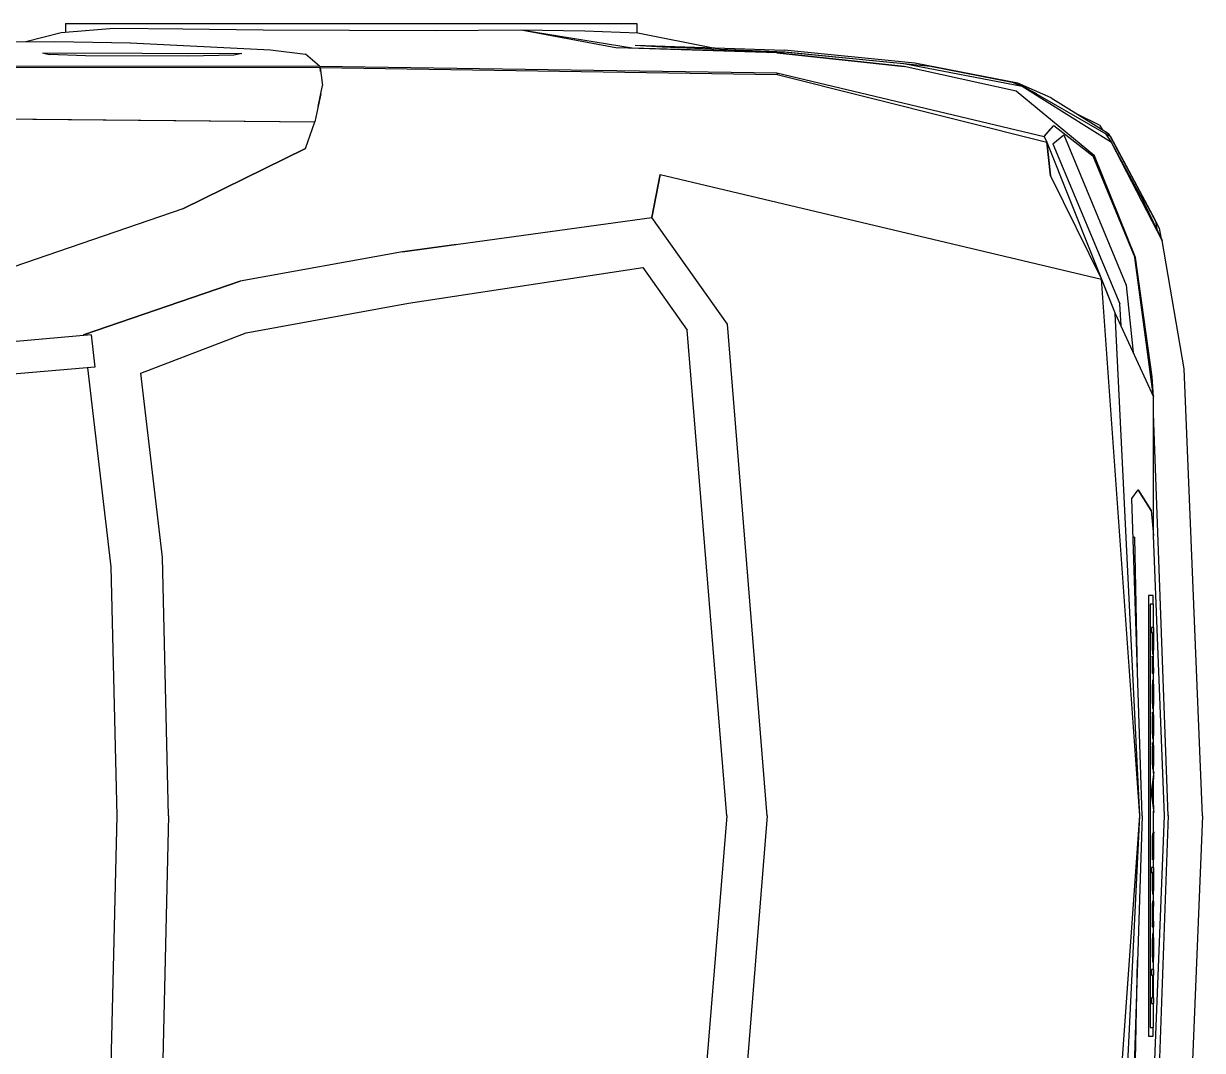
# Model space of a CAD drawing. Header units: millimetres. Extents: x 2646 to 50990, y 12226 to 40347.
# Drawn here: x 14631 to 15969, y 16865 to 18030 of the extents above; entities that cross this region are included whole.
import ezdxf

# ---------------------------------------------------------------- set-up
doc = ezdxf.new("R2010")
doc.units = ezdxf.units.MM

# ---------------------------------------------------------------- blocks, each defined once
blk = doc.blocks.new('A$C2746404C')
at = {"linetype": 'Continuous'}
for p, q in [((0.1145, 1.5411), (0.0711, 0.9324)), ((0.1145, 1.5411), (0.0711, 0.9324)), ((0.0989, 1.5025), (0.071, 0.9324)), ((0.0989, 1.5025), (0.071, 0.9324)), ((0.494, 0.9324), (0.5389, 1.4902)), ((0.5395, 0.9324), (0.5845, 1.4832)), ((0, 0.9324), (0.0209, 1.4396)), ((0.0388, 0.9322), (0.0555, 1.3889)), ((0.0685, 0.9324), (0.0801, 1.2923)), ((0.0555, 1.2505), (0.0431, 0.9324)), ((0.0766, 1.2481), (0.0738, 1.0962)), ((1.173, 0.9324), (1.1798, 1.2254)), ((1.1731, 0.9324), (1.1798, 1.2254)), ((1.2318, 0.9323), (1.2386, 1.2148)), ((0.0611, 1.1824), (0.0558, 1.1824)), ((0.0558, 1.1824), (0.0558, 1.1724)), ((0.0611, 0.6824), (0.0611, 1.1824)), ((0.0554, 1.1724), (0.0554, 1.1454)), ((0.0595, 1.1724), (0.0554, 1.1724)), ((0.0595, 0.6924), (0.0595, 1.1724)), ((0.0577, 1.1454), (0.0551, 1.1454)), ((0.0551, 1.1454), (0.0551, 1.1389)), ((0.0551, 1.1389), (0.0564, 1.1389)), ((0.0554, 1.1389), (0.0554, 1.1132)), ((0.0564, 1.1389), (0.0564, 1.1132)), ((0.0567, 1.1132), (0.0567, 1.1389)), ((0.0567, 1.1389), (0.0577, 1.1389)), ((0.0577, 1.1389), (0.0577, 1.1454)), ((0.0564, 1.1132), (0.0551, 1.1132)), ((0.0551, 1.1132), (0.0551, 1.1067)), ((0.0577, 1.1132), (0.0567, 1.1132)), ((0.0577, 1.1067), (0.0577, 1.1132)), ((0.0551, 1.1067), (0.0577, 1.1067)), ((0.0554, 1.1067), (0.0554, 1.0943)), ((0.0556, 1.097), (0.0555, 1.0962)), ((0.0558, 1.0982), (0.0556, 1.0977)), ((0.0557, 1.0977), (0.0556, 1.097)), ((0.0559, 1.0985), (0.0558, 1.0984)), ((0.0558, 1.0984), (0.0558, 1.0982)), ((0.056, 1.0988), (0.0559, 1.0987)), ((0.0559, 1.0987), (0.0559, 1.0985)), ((0.056, 1.0988), (0.056, 1.0988)), ((0.0561, 1.0988), (0.056, 1.0988)), ((0.0561, 1.0988), (0.0561, 1.0988)), ((0.0562, 1.0987), (0.0561, 1.0988)), ((0.0563, 1.0986), (0.0562, 1.0987)), ((0.0563, 1.0985), (0.0563, 1.0986)), ((0.0564, 1.0983), (0.0563, 1.0985)), ((0.0565, 1.0978), (0.0564, 1.0983)), ((0.0566, 1.0971), (0.0565, 1.0978)), ((0.0567, 1.0962), (0.0566, 1.0971)), ((0.0552, 1.0908), (0.0551, 1.0884)), ((0.0552, 1.0884), (0.0551, 1.0859)), ((0.0551, 1.0859), (0.0551, 1.083)), ((0.0553, 1.0929), (0.0552, 1.0908)), ((0.0554, 1.0953), (0.0553, 1.0942)), ((0.0554, 1.0942), (0.0553, 1.0929)), ((0.0555, 1.0962), (0.0554, 1.0953)), ((0.0554, 1.0874), (0.0555, 1.0891)), ((0.0554, 1.0856), (0.0554, 1.0874)), ((0.0554, 1.0835), (0.0554, 1.0856)), ((0.0554, 1.0835), (0.0554, 1.0806)), ((0.0555, 1.0891), (0.0556, 1.09)), ((0.0556, 1.0908), (0.0557, 1.0915)), ((0.0556, 1.09), (0.0556, 1.0908)), ((0.0557, 1.0915), (0.0558, 1.092)), ((0.0558, 1.092), (0.0559, 1.0923)), ((0.0559, 1.0924), (0.056, 1.0925)), ((0.0559, 1.0923), (0.0559, 1.0924)), ((0.056, 1.0926), (0.0561, 1.0926)), ((0.056, 1.0925), (0.056, 1.0926)), ((0.0561, 1.0926), (0.0562, 1.0925)), ((0.0561, 1.0926), (0.0561, 1.0926)), ((0.0562, 1.0925), (0.0562, 1.0924)), ((0.0562, 1.0924), (0.0563, 1.0923)), ((0.0563, 1.0923), (0.0563, 1.0921)), ((0.0563, 1.0921), (0.0564, 1.0917)), ((0.0564, 1.0917), (0.0565, 1.0912)), ((0.0565, 1.0912), (0.0566, 1.0904)), ((0.0566, 1.0904), (0.0566, 1.0896)), ((0.0566, 1.0896), (0.0567, 1.0886)), ((0.0567, 1.0952), (0.0567, 1.0962)), ((0.0568, 1.094), (0.0567, 1.0952)), ((0.0567, 1.0886), (0.0567, 1.0874)), ((0.0567, 1.0874), (0.0568, 1.0856)), ((0.0569, 1.0919), (0.0568, 1.094)), ((0.0568, 1.0856), (0.0568, 1.0835)), ((0.0568, 1.0835), (0.0568, 1.0813)), ((0.057, 1.0897), (0.0569, 1.0919)), ((0.057, 1.0874), (0.057, 1.0897)), ((0.057, 1.0848), (0.057, 1.0874)), ((0.057, 1.082), (0.057, 1.0848)), ((0.0551, 1.083), (0.0551, 1.0798)), ((0.0551, 1.0798), (0.0551, 1.0768)), ((0.0551, 1.0768), (0.0552, 1.0748)), ((0.0552, 1.0748), (0.0552, 1.0728)), ((0.0552, 1.0728), (0.0553, 1.071)), ((0.0553, 1.071), (0.0554, 1.0694)), ((0.0554, 1.0786), (0.0554, 1.0806)), ((0.0554, 1.0767), (0.0554, 1.0786)), ((0.0555, 1.0756), (0.0554, 1.0767)), ((0.0555, 1.0745), (0.0555, 1.0756)), ((0.0556, 1.0737), (0.0555, 1.0745)), ((0.0557, 1.073), (0.0556, 1.0737)), ((0.0557, 1.0724), (0.0557, 1.073)), ((0.0558, 1.072), (0.0557, 1.0724)), ((0.0559, 1.0718), (0.0558, 1.072)), ((0.0559, 1.0717), (0.0559, 1.0718)), ((0.056, 1.0716), (0.0559, 1.0717)), ((0.056, 1.0716), (0.056, 1.0716)), ((0.0561, 1.0715), (0.056, 1.0716)), ((0.0561, 1.0716), (0.0561, 1.0715)), ((0.0562, 1.0716), (0.0561, 1.0716)), ((0.0563, 1.0718), (0.0562, 1.0717)), ((0.0562, 1.0717), (0.0562, 1.0716)), ((0.0564, 1.0722), (0.0563, 1.0718)), ((0.0564, 1.0727), (0.0564, 1.0722)), ((0.0566, 1.0741), (0.0565, 1.0733)), ((0.0565, 1.0733), (0.0565, 1.0727)), ((0.0567, 1.0756), (0.0566, 1.0741)), ((0.0568, 1.0792), (0.0567, 1.0773)), ((0.0567, 1.0773), (0.0567, 1.0756)), ((0.0568, 1.0813), (0.0568, 1.0792)), ((0.0568, 1.0706), (0.0569, 1.072)), ((0.0568, 1.0694), (0.0568, 1.0706)), ((0.0569, 1.072), (0.057, 1.0742)), ((0.057, 1.0792), (0.0571, 1.082)), ((0.057, 1.0766), (0.057, 1.0792)), ((0.057, 1.0742), (0.057, 1.0766)), ((0.057, 1.0582), (0.0551, 1.0582)), ((0.0551, 1.0582), (0.0551, 1.0521)), ((0.0554, 1.0698), (0.0554, 1.0582)), ((0.0554, 1.0694), (0.0555, 1.0681)), ((0.0555, 1.0681), (0.0555, 1.0674)), ((0.0555, 1.0674), (0.0556, 1.0668)), ((0.0556, 1.0668), (0.0557, 1.0663)), ((0.0557, 1.0663), (0.0558, 1.0659)), ((0.0558, 1.0659), (0.0558, 1.0656)), ((0.0558, 1.0656), (0.0559, 1.0655)), ((0.0559, 1.0655), (0.0559, 1.0654)), ((0.0559, 1.0654), (0.056, 1.0654)), ((0.056, 1.0654), (0.056, 1.0653)), ((0.056, 1.0653), (0.0561, 1.0653)), ((0.0561, 1.0653), (0.0562, 1.0653)), ((0.0562, 1.0654), (0.0563, 1.0655)), ((0.0562, 1.0653), (0.0562, 1.0654)), ((0.0563, 1.0656), (0.0564, 1.0658)), ((0.0563, 1.0655), (0.0563, 1.0656)), ((0.0564, 1.0661), (0.0565, 1.0666)), ((0.0564, 1.0658), (0.0564, 1.0661)), ((0.0565, 1.0666), (0.0566, 1.0674)), ((0.0566, 1.0674), (0.0567, 1.0683)), ((0.0567, 1.0683), (0.0568, 1.0694)), ((0.057, 1.0527), (0.057, 1.0582)), ((0.0551, 1.0521), (0.0562, 1.0521)), ((0.0554, 1.0521), (0.0554, 1.0352)), ((0.0562, 1.0521), (0.0563, 1.0521)), ((0.0562, 1.0521), (0.0562, 1.0521)), ((0.0563, 1.0521), (0.0563, 1.052)), ((0.0563, 1.052), (0.0564, 1.0519)), ((0.0564, 1.0519), (0.0564, 1.0517)), ((0.0564, 1.0517), (0.0565, 1.0513)), ((0.0565, 1.0513), (0.0566, 1.0508)), ((0.0565, 1.0508), (0.0566, 1.0501)), ((0.0566, 1.0501), (0.0567, 1.0493)), ((0.0566, 1.0493), (0.0567, 1.0477)), ((0.0567, 1.0527), (0.057, 1.0527)), ((0.0568, 1.0522), (0.0567, 1.0527)), ((0.0567, 1.0477), (0.0568, 1.0459)), ((0.0567, 1.0459), (0.0568, 1.044)), ((0.0569, 1.051), (0.0568, 1.0522)), ((0.0568, 1.044), (0.0568, 1.042)), ((0.0569, 1.0497), (0.0569, 1.051)), ((0.057, 1.0483), (0.0569, 1.0497)), ((0.057, 1.0468), (0.057, 1.0483)), ((0.057, 1.0442), (0.057, 1.0468)), ((0.057, 1.0414), (0.057, 1.0442)), ((0.0563, 1.0352), (0.0551, 1.0352)), ((0.0551, 1.0352), (0.0551, 1.0291)), ((0.0563, 1.0352), (0.0563, 1.0352)), ((0.0564, 1.0352), (0.0563, 1.0352)), ((0.0565, 1.0355), (0.0564, 1.0353)), ((0.0564, 1.0353), (0.0564, 1.0352)), ((0.0564, 1.0353), (0.0564, 1.0353)), ((0.0566, 1.0361), (0.0565, 1.0358)), ((0.0565, 1.0358), (0.0565, 1.0355)), ((0.0567, 1.0376), (0.0566, 1.0366)), ((0.0566, 1.0366), (0.0566, 1.0361)), ((0.0566, 1.0296), (0.0567, 1.0299)), ((0.0568, 1.0404), (0.0567, 1.0389)), ((0.0567, 1.0389), (0.0567, 1.0376)), ((0.0567, 1.0303), (0.0568, 1.0311)), ((0.0567, 1.0299), (0.0567, 1.0303)), ((0.0568, 1.042), (0.0568, 1.0404)), ((0.0568, 1.0311), (0.0569, 1.032)), ((0.0569, 1.0333), (0.057, 1.0348)), ((0.0569, 1.032), (0.0569, 1.0333)), ((0.057, 1.0395), (0.0571, 1.0414)), ((0.057, 1.0371), (0.057, 1.0395)), ((0.057, 1.0348), (0.057, 1.0371)), ((0.0551, 1.0291), (0.0563, 1.0291)), ((0.0554, 1.0177), (0.0553, 1.0162)), ((0.0554, 1.0291), (0.0554, 1.0175)), ((0.0555, 1.019), (0.0554, 1.0177)), ((0.0556, 1.0204), (0.0555, 1.0197)), ((0.0555, 1.0197), (0.0555, 1.019)), ((0.0557, 1.0209), (0.0556, 1.0204)), ((0.0558, 1.0216), (0.0557, 1.0213)), ((0.0557, 1.0213), (0.0557, 1.0209)), ((0.0559, 1.0218), (0.0558, 1.0216)), ((0.056, 1.022), (0.0559, 1.0219)), ((0.0559, 1.0219), (0.0559, 1.0218)), ((0.056, 1.022), (0.056, 1.022)), ((0.0561, 1.022), (0.056, 1.022)), ((0.0561, 1.022), (0.0561, 1.022)), ((0.0562, 1.022), (0.0561, 1.022)), ((0.0562, 1.0219), (0.0562, 1.022)), ((0.0563, 1.0218), (0.0562, 1.0219)), ((0.0563, 1.0291), (0.0564, 1.0292)), ((0.0564, 1.0215), (0.0563, 1.0218)), ((0.0564, 1.0292), (0.0565, 1.0292)), ((0.0564, 1.0212), (0.0564, 1.0215)), ((0.0565, 1.0207), (0.0564, 1.0212)), ((0.0565, 1.0293), (0.0566, 1.0294)), ((0.0565, 1.0292), (0.0565, 1.0293)), ((0.0566, 1.0199), (0.0565, 1.0207)), ((0.0566, 1.0294), (0.0566, 1.0296)), ((0.0567, 1.0192), (0.0566, 1.0199)), ((0.0568, 1.018), (0.0567, 1.0192)), ((0.0569, 1.0166), (0.0568, 1.018)), ((0.0569, 1.0149), (0.0569, 1.0166)), ((0.0552, 1.0127), (0.0551, 1.0107)), ((0.0551, 1.0107), (0.0551, 1.0087)), ((0.0551, 1.0087), (0.0551, 1.0066)), ((0.0551, 1.0066), (0.0551, 1.004)), ((0.0551, 1.004), (0.0551, 1.0023)), ((0.0553, 1.0162), (0.0552, 1.0145)), ((0.0552, 1.0145), (0.0552, 1.0127)), ((0.0554, 1.0107), (0.0555, 1.0118)), ((0.0554, 1.0088), (0.0554, 1.0107)), ((0.0554, 1.0068), (0.0554, 1.0088)), ((0.0554, 1.0047), (0.0554, 1.0068)), ((0.0554, 1.0027), (0.0554, 1.0047)), ((0.0555, 1.0129), (0.0556, 1.0137)), ((0.0555, 1.0118), (0.0555, 1.0129)), ((0.0556, 1.0137), (0.0557, 1.0144)), ((0.0557, 1.015), (0.0558, 1.0154)), ((0.0557, 1.0144), (0.0557, 1.015)), ((0.0558, 1.0154), (0.0559, 1.0155)), ((0.0559, 1.0156), (0.056, 1.0157)), ((0.0559, 1.0155), (0.0559, 1.0156)), ((0.056, 1.0158), (0.0561, 1.0158)), ((0.056, 1.0157), (0.056, 1.0158)), ((0.0561, 1.0158), (0.0562, 1.0157)), ((0.0561, 1.0158), (0.0561, 1.0158)), ((0.0562, 1.0157), (0.0563, 1.0155)), ((0.0562, 1.0157), (0.0562, 1.0157)), ((0.0563, 1.0155), (0.0563, 1.0154)), ((0.0563, 1.0154), (0.0564, 1.0152)), ((0.0564, 1.0152), (0.0565, 1.0148)), ((0.0565, 1.0148), (0.0565, 1.0142)), ((0.0565, 1.0142), (0.0566, 1.0135)), ((0.0566, 1.0135), (0.0566, 1.0126)), ((0.0566, 1.0126), (0.0567, 1.0115)), ((0.0567, 1.0115), (0.0567, 1.0103)), ((0.0567, 1.0103), (0.0568, 1.0091)), ((0.0568, 1.0031), (0.0567, 1.0014)), ((0.0568, 1.0091), (0.0568, 1.0071)), ((0.0568, 1.0071), (0.0568, 1.005)), ((0.0568, 1.005), (0.0568, 1.0031)), ((0.057, 1.013), (0.0569, 1.0149)), ((0.057, 1.0111), (0.057, 1.013)), ((0.057, 1.0091), (0.057, 1.0111)), ((0.057, 1.0069), (0.057, 1.0091)), ((0.057, 1.0044), (0.0571, 1.0069)), ((0.057, 1.0027), (0.057, 1.0044)), ((0.0551, 1.0023), (0.0551, 1.0016)), ((0.0554, 0.9966), (0.0551, 0.9966)), ((0.0551, 0.9966), (0.0551, 0.991)), ((0.0551, 0.991), (0.0577, 0.991)), ((0.0552, 1.0016), (0.0552, 1.0001)), ((0.0552, 1.0001), (0.0552, 0.9988)), ((0.0552, 0.9988), (0.0553, 0.9977)), ((0.0553, 0.9977), (0.0554, 0.9966)), ((0.0554, 1.0015), (0.0554, 1.0027)), ((0.0555, 1.0004), (0.0554, 1.0015)), ((0.0554, 0.9969), (0.0554, 0.9966)), ((0.0554, 0.991), (0.0554, 0.9821)), ((0.0555, 0.9993), (0.0555, 1.0004)), ((0.0556, 0.9985), (0.0555, 0.9993)), ((0.0557, 0.9979), (0.0556, 0.9985)), ((0.0557, 0.9973), (0.0556, 0.9979)), ((0.0558, 0.9969), (0.0557, 0.9973)), ((0.0558, 0.9968), (0.0558, 0.9969)), ((0.0559, 0.9967), (0.0558, 0.9968)), ((0.0559, 0.9966), (0.0559, 0.9967)), ((0.056, 0.9965), (0.0559, 0.9966)), ((0.056, 0.9965), (0.056, 0.9965)), ((0.0561, 0.9965), (0.056, 0.9965)), ((0.0562, 0.9966), (0.0561, 0.9965)), ((0.0563, 0.9969), (0.0562, 0.9968)), ((0.0562, 0.9968), (0.0562, 0.9967)), ((0.0562, 0.9967), (0.0562, 0.9966)), ((0.0564, 0.9972), (0.0563, 0.9969)), ((0.0565, 0.9977), (0.0564, 0.9972)), ((0.0566, 0.999), (0.0565, 0.9983)), ((0.0565, 0.9983), (0.0565, 0.9977)), ((0.0567, 1.0014), (0.0566, 0.9998)), ((0.0566, 0.9998), (0.0566, 0.999)), ((0.0568, 0.997), (0.0569, 0.9982)), ((0.0577, 0.997), (0.0568, 0.997)), ((0.0569, 0.9996), (0.057, 1.0011)), ((0.0569, 0.9982), (0.0569, 0.9996)), ((0.057, 1.0011), (0.057, 1.0027)), ((0.0577, 0.991), (0.0577, 0.997)), ((0.0552, 0.9788), (0.0551, 0.9769)), ((0.0551, 0.9769), (0.0551, 0.9747)), ((0.0553, 0.9813), (0.0552, 0.9804)), ((0.0553, 0.9804), (0.0552, 0.9788)), ((0.0554, 0.9821), (0.0553, 0.9813)), ((0.0555, 0.9832), (0.0554, 0.9827)), ((0.0554, 0.9827), (0.0554, 0.9821)), ((0.0556, 0.9834), (0.0555, 0.9833)), ((0.0555, 0.9833), (0.0555, 0.9832)), ((0.0555, 0.9767), (0.0556, 0.977)), ((0.0555, 0.9763), (0.0555, 0.9767)), ((0.0556, 0.9835), (0.0556, 0.9834)), ((0.0556, 0.9835), (0.0556, 0.9835)), ((0.0557, 0.9835), (0.0556, 0.9835)), ((0.0556, 0.9771), (0.0557, 0.977)), ((0.0556, 0.977), (0.0556, 0.9771)), ((0.0556, 0.977), (0.0556, 0.977)), ((0.0557, 0.9835), (0.0557, 0.9835)), ((0.0557, 0.9834), (0.0557, 0.9835)), ((0.0558, 0.9832), (0.0557, 0.9834)), ((0.0557, 0.977), (0.0557, 0.9768)), ((0.0557, 0.977), (0.0557, 0.977)), ((0.0557, 0.9768), (0.0558, 0.9764)), ((0.0558, 0.9828), (0.0558, 0.9832)), ((0.0559, 0.9821), (0.0558, 0.9828)), ((0.0558, 0.9764), (0.0558, 0.976)), ((0.056, 0.9811), (0.0559, 0.9821)), ((0.056, 0.98), (0.056, 0.9811)), ((0.0561, 0.9783), (0.056, 0.98)), ((0.0561, 0.9774), (0.0561, 0.9783)), ((0.0562, 0.9754), (0.0561, 0.9774)), ((0.0565, 0.9825), (0.0564, 0.9766)), ((0.0564, 0.9766), (0.0565, 0.9761)), ((0.0566, 0.9821), (0.0565, 0.9825)), ((0.0566, 0.9817), (0.0566, 0.9821)), ((0.0567, 0.9811), (0.0566, 0.9817)), ((0.0567, 0.9805), (0.0567, 0.9811)), ((0.0568, 0.9794), (0.0567, 0.9805)), ((0.0569, 0.9781), (0.0568, 0.9794)), ((0.0569, 0.9764), (0.0569, 0.9781)), ((0.057, 0.9738), (0.0569, 0.9764)), ((0.0551, 0.9747), (0.0551, 0.9722)), ((0.0551, 0.9722), (0.0551, 0.9692)), ((0.0551, 0.9692), (0.0551, 0.9665)), ((0.0551, 0.9665), (0.0551, 0.9659)), ((0.0551, 0.9659), (0.0551, 0.9653)), ((0.0552, 0.9653), (0.0552, 0.9641)), ((0.0552, 0.9641), (0.0552, 0.9617)), ((0.0554, 0.9752), (0.0555, 0.9763)), ((0.0554, 0.974), (0.0554, 0.9752)), ((0.0554, 0.9724), (0.0554, 0.974)), ((0.0554, 0.9724), (0.0554, 0.9672)), ((0.0554, 0.9653), (0.0554, 0.9672)), ((0.0554, 0.9636), (0.0554, 0.9653)), ((0.0555, 0.9621), (0.0554, 0.9636)), ((0.0558, 0.976), (0.0559, 0.975)), ((0.0559, 0.975), (0.0559, 0.9738)), ((0.0559, 0.9738), (0.0559, 0.972)), ((0.0559, 0.972), (0.056, 0.9685)), ((0.056, 0.9685), (0.056, 0.9631)), ((0.056, 0.9631), (0.056, 0.9597)), ((0.0562, 0.9663), (0.0562, 0.9754)), ((0.0563, 0.9619), (0.0562, 0.9663)), ((0.0565, 0.9761), (0.0566, 0.9756)), ((0.0566, 0.9756), (0.0566, 0.975)), ((0.0566, 0.975), (0.0567, 0.9743)), ((0.0567, 0.9743), (0.0567, 0.9736)), ((0.0567, 0.9736), (0.0568, 0.9721)), ((0.0567, 0.9721), (0.0568, 0.9703)), ((0.0568, 0.9635), (0.0567, 0.9618)), ((0.0568, 0.9703), (0.0568, 0.9681)), ((0.0568, 0.9681), (0.0568, 0.9656)), ((0.0568, 0.9656), (0.0568, 0.9635)), ((0.057, 0.9711), (0.057, 0.9738)), ((0.057, 0.968), (0.057, 0.9711)), ((0.057, 0.9647), (0.0571, 0.968)), ((0.057, 0.9619), (0.0571, 0.9647)), ((0.0552, 0.9575), (0.0551, 0.9569)), ((0.0551, 0.9569), (0.0551, 0.9506)), ((0.0551, 0.9506), (0.0552, 0.9513)), ((0.0552, 0.9617), (0.0553, 0.9593)), ((0.0553, 0.9578), (0.0552, 0.9575)), ((0.0552, 0.9513), (0.0553, 0.9517)), ((0.0553, 0.9593), (0.0554, 0.9581)), ((0.0554, 0.9581), (0.0553, 0.958)), ((0.0553, 0.958), (0.0553, 0.9578)), ((0.0553, 0.952), (0.0554, 0.9522)), ((0.0553, 0.9517), (0.0553, 0.952)), ((0.0554, 0.9585), (0.0554, 0.9581)), ((0.0554, 0.9523), (0.0555, 0.9524)), ((0.0554, 0.9522), (0.0554, 0.9523)), ((0.0554, 0.9521), (0.0554, 0.927)), ((0.0555, 0.9609), (0.0555, 0.9621)), ((0.0556, 0.9602), (0.0555, 0.9609)), ((0.0555, 0.9524), (0.0556, 0.9524)), ((0.0556, 0.9596), (0.0556, 0.9602)), ((0.0557, 0.9593), (0.0556, 0.9596)), ((0.0556, 0.9524), (0.0557, 0.9525)), ((0.0557, 0.959), (0.0557, 0.9593)), ((0.0558, 0.9588), (0.0557, 0.959)), ((0.0557, 0.9525), (0.0558, 0.9525)), ((0.0558, 0.9587), (0.0558, 0.9588)), ((0.0559, 0.9587), (0.0558, 0.9587)), ((0.0558, 0.9525), (0.0559, 0.9525)), ((0.0559, 0.9586), (0.0559, 0.9587)), ((0.0561, 0.9586), (0.0559, 0.9586)), ((0.0559, 0.9525), (0.0564, 0.9525)), ((0.0561, 0.9597), (0.0561, 0.9586)), ((0.0563, 0.9598), (0.0563, 0.9619)), ((0.0563, 0.9598), (0.0563, 0.9592)), ((0.0563, 0.9586), (0.0563, 0.9592)), ((0.0564, 0.9586), (0.0563, 0.9586)), ((0.0565, 0.9587), (0.0564, 0.9586)), ((0.0564, 0.9586), (0.0564, 0.9586)), ((0.0564, 0.9525), (0.0565, 0.9525)), ((0.0565, 0.9589), (0.0565, 0.9588)), ((0.0565, 0.9588), (0.0565, 0.9587)), ((0.0565, 0.9526), (0.0566, 0.9527)), ((0.0565, 0.9525), (0.0565, 0.9526)), ((0.0567, 0.9603), (0.0566, 0.9597)), ((0.0566, 0.9597), (0.0566, 0.9592)), ((0.0566, 0.9592), (0.0566, 0.959)), ((0.0566, 0.9589), (0.0566, 0.959)), ((0.0566, 0.9528), (0.0567, 0.9531)), ((0.0566, 0.9527), (0.0566, 0.9528)), ((0.0567, 0.9618), (0.0567, 0.9603)), ((0.0567, 0.9534), (0.0568, 0.9539)), ((0.0567, 0.9531), (0.0567, 0.9534)), ((0.0568, 0.9547), (0.0569, 0.9558)), ((0.0568, 0.9539), (0.0569, 0.9547)), ((0.0569, 0.9558), (0.057, 0.9572)), ((0.057, 0.9594), (0.057, 0.9619)), ((0.057, 0.9572), (0.057, 0.9594)), ((0, 0.9324), (0.0209, 0.4251)), ((0.0388, 0.9324), (0.0555, 0.4758)), ((0.0431, 0.9324), (0.0555, 0.6142)), ((0.0577, 0.9096), (0.0551, 0.9286)), ((0.0551, 0.9286), (0.0551, 0.9216)), ((0.0685, 0.9324), (0.0801, 0.5724)), ((0.071, 0.9324), (0.0989, 0.3623)), ((0.071, 0.9324), (0.0989, 0.3623)), ((0.0711, 0.9324), (0.1145, 0.3237)), ((0.0711, 0.9324), (0.1145, 0.3237)), ((0.494, 0.9324), (0.5389, 0.3745)), ((0.5395, 0.9324), (0.5845, 0.3815)), ((1.173, 0.9324), (1.1798, 0.6393)), ((1.1731, 0.9324), (1.1798, 0.6393)), ((1.2386, 0.65), (1.2318, 0.9324)), ((0.0551, 0.9216), (0.0559, 0.9162)), ((0.0554, 0.9202), (0.0554, 0.8914)), ((0.0559, 0.9162), (0.0559, 0.8956)), ((0.0562, 0.8976), (0.0562, 0.9143)), ((0.0562, 0.9143), (0.0571, 0.9081)), ((0.0577, 0.9026), (0.0577, 0.9096)), ((0.0551, 0.8824), (0.0577, 0.9026)), ((0.0569, 0.9028), (0.0562, 0.8976)), ((0.0571, 0.9041), (0.0569, 0.9028)), ((0.0571, 0.9081), (0.0571, 0.9079)), ((0.0571, 0.9079), (0.0572, 0.9074)), ((0.0573, 0.9054), (0.0571, 0.9041)), ((0.0572, 0.9074), (0.0573, 0.9068)), ((0.0573, 0.9068), (0.0574, 0.9063)), ((0.0574, 0.9063), (0.0573, 0.9054)), ((0.0559, 0.8956), (0.0551, 0.8898)), ((0.0551, 0.8898), (0.0551, 0.8824)), ((0.0554, 0.8841), (0.0554, 0.8754)), ((0.0552, 0.872), (0.0551, 0.8697)), ((0.0552, 0.8697), (0.0551, 0.8672)), ((0.0553, 0.8741), (0.0552, 0.872)), ((0.0554, 0.8764), (0.0553, 0.8753)), ((0.0554, 0.8753), (0.0553, 0.8741)), ((0.0555, 0.8773), (0.0554, 0.8764)), ((0.0554, 0.8688), (0.0555, 0.8703)), ((0.0556, 0.878), (0.0555, 0.8773)), ((0.0555, 0.8703), (0.0556, 0.8712)), ((0.0557, 0.8792), (0.0556, 0.8787)), ((0.0557, 0.8787), (0.0556, 0.878)), ((0.0556, 0.8719), (0.0557, 0.8725)), ((0.0556, 0.8712), (0.0556, 0.8719)), ((0.0558, 0.8793), (0.0557, 0.8792)), ((0.0557, 0.8725), (0.0558, 0.873)), ((0.0559, 0.8796), (0.0558, 0.8795)), ((0.0558, 0.8795), (0.0558, 0.8793)), ((0.0558, 0.8731), (0.0559, 0.8733)), ((0.0558, 0.873), (0.0558, 0.8731)), ((0.056, 0.8797), (0.0559, 0.8796)), ((0.0559, 0.8734), (0.056, 0.8735)), ((0.0559, 0.8733), (0.0559, 0.8734)), ((0.056, 0.8798), (0.056, 0.8797)), ((0.0561, 0.8798), (0.056, 0.8798)), ((0.056, 0.8735), (0.0561, 0.8735)), ((0.056, 0.8735), (0.056, 0.8735)), ((0.0561, 0.8798), (0.0561, 0.8798)), ((0.0562, 0.8797), (0.0561, 0.8798)), ((0.0561, 0.8735), (0.0562, 0.8735)), ((0.0561, 0.8735), (0.0561, 0.8735)), ((0.0562, 0.8797), (0.0562, 0.8797)), ((0.0562, 0.8796), (0.0562, 0.8797)), ((0.0562, 0.8735), (0.0562, 0.8734)), ((0.0562, 0.8734), (0.0563, 0.8733)), ((0.0563, 0.8794), (0.0563, 0.8796)), ((0.0564, 0.8791), (0.0563, 0.8794)), ((0.0563, 0.8733), (0.0563, 0.8731)), ((0.0563, 0.8731), (0.0564, 0.8729)), ((0.0565, 0.8786), (0.0564, 0.8791)), ((0.0564, 0.8729), (0.0565, 0.8725)), ((0.0566, 0.8781), (0.0565, 0.8786)), ((0.0565, 0.8725), (0.0565, 0.8719)), ((0.0565, 0.8719), (0.0566, 0.8711)), ((0.0566, 0.8775), (0.0566, 0.8781)), ((0.0567, 0.8768), (0.0566, 0.8775)), ((0.0566, 0.8711), (0.0566, 0.8702)), ((0.0566, 0.8702), (0.0567, 0.8691)), ((0.0568, 0.8759), (0.0567, 0.8768)), ((0.0568, 0.8744), (0.0568, 0.8759)), ((0.0569, 0.8727), (0.0569, 0.8744)), ((0.057, 0.8707), (0.0569, 0.8727)), ((0.057, 0.8686), (0.057, 0.8707)), ((0.0551, 0.8672), (0.0551, 0.8645)), ((0.0551, 0.8645), (0.0551, 0.8618)), ((0.0551, 0.8618), (0.0551, 0.8593)), ((0.0551, 0.8593), (0.0552, 0.857)), ((0.0552, 0.857), (0.0552, 0.8549)), ((0.0554, 0.867), (0.0554, 0.8688)), ((0.0554, 0.865), (0.0554, 0.867)), ((0.0554, 0.8629), (0.0554, 0.865)), ((0.0554, 0.8609), (0.0554, 0.8629)), ((0.0554, 0.8592), (0.0554, 0.8609)), ((0.0555, 0.8576), (0.0554, 0.8592)), ((0.0555, 0.8568), (0.0555, 0.8576)), ((0.0556, 0.8561), (0.0555, 0.8568)), ((0.0556, 0.8555), (0.0556, 0.8561)), ((0.0565, 0.856), (0.0565, 0.8555)), ((0.0567, 0.8573), (0.0566, 0.8566)), ((0.0566, 0.8566), (0.0566, 0.856)), ((0.0567, 0.8691), (0.0568, 0.8674)), ((0.0567, 0.8674), (0.0568, 0.8654)), ((0.0568, 0.8599), (0.0567, 0.8585)), ((0.0567, 0.8585), (0.0567, 0.8573)), ((0.0568, 0.8654), (0.0568, 0.8632)), ((0.0568, 0.8632), (0.0568, 0.8615)), ((0.0568, 0.8615), (0.0568, 0.8599)), ((0.057, 0.8657), (0.057, 0.8686)), ((0.057, 0.8626), (0.057, 0.8657)), ((0.057, 0.8601), (0.0571, 0.8626)), ((0.057, 0.8578), (0.057, 0.8601)), ((0.057, 0.8558), (0.057, 0.8578)), ((0.0552, 0.8549), (0.0553, 0.853)), ((0.0553, 0.853), (0.0554, 0.8519)), ((0.0554, 0.8522), (0.0554, 0.841)), ((0.0554, 0.8519), (0.0554, 0.851)), ((0.0554, 0.851), (0.0555, 0.8502)), ((0.0555, 0.8428), (0.0554, 0.8419)), ((0.0555, 0.8502), (0.0556, 0.8495)), ((0.0556, 0.8436), (0.0555, 0.8428)), ((0.0557, 0.8551), (0.0556, 0.8555)), ((0.0556, 0.8495), (0.0557, 0.849)), ((0.0557, 0.8447), (0.0556, 0.8442)), ((0.0557, 0.8442), (0.0556, 0.8436)), ((0.0558, 0.8547), (0.0557, 0.8551)), ((0.0557, 0.849), (0.0558, 0.8486)), ((0.0558, 0.8449), (0.0557, 0.8447)), ((0.0558, 0.8546), (0.0558, 0.8547)), ((0.0558, 0.8486), (0.0558, 0.8546)), ((0.0559, 0.8451), (0.0558, 0.845)), ((0.0558, 0.845), (0.0558, 0.8449)), ((0.056, 0.8452), (0.0559, 0.8451)), ((0.056, 0.8453), (0.056, 0.8452)), ((0.0561, 0.8453), (0.056, 0.8453)), ((0.0561, 0.8453), (0.0561, 0.8453)), ((0.0562, 0.8452), (0.0561, 0.8453)), ((0.0562, 0.8452), (0.0562, 0.8452)), ((0.0562, 0.8451), (0.0562, 0.8452)), ((0.0563, 0.8449), (0.0563, 0.8451)), ((0.0564, 0.8446), (0.0563, 0.8449)), ((0.0565, 0.8555), (0.0564, 0.8551)), ((0.0564, 0.8551), (0.0565, 0.8492)), ((0.0565, 0.8442), (0.0564, 0.8446)), ((0.0565, 0.8496), (0.0566, 0.8501)), ((0.0565, 0.8492), (0.0566, 0.8496)), ((0.0566, 0.8437), (0.0565, 0.8442)), ((0.0566, 0.8501), (0.0567, 0.8507)), ((0.0566, 0.843), (0.0566, 0.8437)), ((0.0567, 0.8423), (0.0566, 0.843)), ((0.0567, 0.8507), (0.0568, 0.8515)), ((0.0568, 0.8524), (0.0569, 0.8539)), ((0.0568, 0.8515), (0.0568, 0.8524)), ((0.0569, 0.8539), (0.057, 0.8558)), ((0.0552, 0.8375), (0.0551, 0.8353)), ((0.0552, 0.8353), (0.0551, 0.8327)), ((0.0551, 0.8327), (0.0551, 0.83)), ((0.0551, 0.83), (0.0551, 0.8273)), ((0.0553, 0.8396), (0.0552, 0.8375)), ((0.0554, 0.8419), (0.0553, 0.8408)), ((0.0554, 0.8408), (0.0553, 0.8396)), ((0.0554, 0.8343), (0.0555, 0.8358)), ((0.0554, 0.8325), (0.0554, 0.8343)), ((0.0554, 0.8305), (0.0554, 0.8325)), ((0.0554, 0.8284), (0.0554, 0.8305)), ((0.0555, 0.8358), (0.0556, 0.8367)), ((0.0556, 0.8374), (0.0557, 0.838)), ((0.0556, 0.8367), (0.0556, 0.8374)), ((0.0557, 0.838), (0.0558, 0.8385)), ((0.0558, 0.8386), (0.0559, 0.8388)), ((0.0558, 0.8385), (0.0558, 0.8386)), ((0.0559, 0.8389), (0.056, 0.839)), ((0.0559, 0.8388), (0.0559, 0.8389)), ((0.056, 0.839), (0.0561, 0.8391)), ((0.056, 0.839), (0.056, 0.839)), ((0.0561, 0.8391), (0.0561, 0.839)), ((0.0561, 0.839), (0.0562, 0.839)), ((0.0562, 0.839), (0.0562, 0.8389)), ((0.0562, 0.8389), (0.0563, 0.8388)), ((0.0563, 0.8388), (0.0563, 0.8386)), ((0.0563, 0.8386), (0.0564, 0.8384)), ((0.0564, 0.8384), (0.0565, 0.838)), ((0.0565, 0.838), (0.0565, 0.8374)), ((0.0565, 0.8374), (0.0566, 0.8366)), ((0.0566, 0.8366), (0.0566, 0.8357)), ((0.0566, 0.8357), (0.0567, 0.8347)), ((0.0568, 0.8414), (0.0567, 0.8423)), ((0.0567, 0.8347), (0.0568, 0.8329)), ((0.0567, 0.8329), (0.0568, 0.8309)), ((0.0568, 0.8399), (0.0568, 0.8414)), ((0.0568, 0.8309), (0.0568, 0.8288)), ((0.0569, 0.8382), (0.0569, 0.8399)), ((0.057, 0.8362), (0.0569, 0.8382)), ((0.057, 0.8341), (0.057, 0.8362)), ((0.057, 0.8313), (0.057, 0.8341)), ((0.057, 0.8281), (0.057, 0.8313)), ((0.0551, 0.8273), (0.0551, 0.8248)), ((0.0551, 0.8248), (0.0552, 0.8225)), ((0.0552, 0.8225), (0.0552, 0.8204)), ((0.0552, 0.8204), (0.0553, 0.8185)), ((0.0553, 0.8185), (0.0554, 0.8174)), ((0.0554, 0.8264), (0.0554, 0.8284)), ((0.0554, 0.8247), (0.0554, 0.8264)), ((0.0555, 0.8231), (0.0554, 0.8247)), ((0.0554, 0.8177), (0.0554, 0.8067)), ((0.0554, 0.8174), (0.0554, 0.8165)), ((0.0554, 0.8165), (0.0555, 0.8157)), ((0.0555, 0.8223), (0.0555, 0.8231)), ((0.0556, 0.8216), (0.0555, 0.8223)), ((0.0556, 0.821), (0.0556, 0.8216)), ((0.0557, 0.8206), (0.0556, 0.821)), ((0.0558, 0.8202), (0.0557, 0.8206)), ((0.0558, 0.8201), (0.0558, 0.8202)), ((0.0558, 0.8141), (0.0558, 0.8201)), ((0.0565, 0.821), (0.0564, 0.8206)), ((0.0564, 0.8206), (0.0565, 0.8147)), ((0.0565, 0.8215), (0.0565, 0.821)), ((0.0567, 0.8228), (0.0566, 0.8221)), ((0.0566, 0.8221), (0.0566, 0.8215)), ((0.0566, 0.8156), (0.0567, 0.8162)), ((0.0568, 0.8254), (0.0567, 0.824)), ((0.0567, 0.824), (0.0567, 0.8228)), ((0.0567, 0.8162), (0.0568, 0.817)), ((0.0568, 0.8288), (0.0568, 0.827)), ((0.0568, 0.827), (0.0568, 0.8254)), ((0.0568, 0.8179), (0.0569, 0.8195)), ((0.0568, 0.817), (0.0568, 0.8179)), ((0.0569, 0.8195), (0.057, 0.8213)), ((0.057, 0.8256), (0.0571, 0.8281)), ((0.057, 0.8233), (0.057, 0.8256)), ((0.057, 0.8213), (0.057, 0.8233)), ((0.0552, 0.8032), (0.0551, 0.8008)), ((0.0553, 0.8053), (0.0552, 0.8032)), ((0.0554, 0.8077), (0.0553, 0.8066)), ((0.0554, 0.8066), (0.0553, 0.8053)), ((0.0555, 0.8086), (0.0554, 0.8077)), ((0.0555, 0.8157), (0.0556, 0.815)), ((0.0556, 0.8094), (0.0555, 0.8086)), ((0.0555, 0.802), (0.0556, 0.8028)), ((0.0556, 0.815), (0.0557, 0.8145)), ((0.0558, 0.8106), (0.0556, 0.81)), ((0.0557, 0.81), (0.0556, 0.8094)), ((0.0556, 0.8028), (0.0557, 0.8035)), ((0.0557, 0.8145), (0.0558, 0.8141)), ((0.0557, 0.8041), (0.0558, 0.8045)), ((0.0557, 0.8035), (0.0557, 0.8041)), ((0.0559, 0.8109), (0.0558, 0.8108)), ((0.0558, 0.8108), (0.0558, 0.8106)), ((0.0558, 0.8045), (0.0559, 0.8047)), ((0.056, 0.8111), (0.0559, 0.811)), ((0.0559, 0.811), (0.0559, 0.8109)), ((0.0559, 0.8048), (0.056, 0.8049)), ((0.0559, 0.8047), (0.0559, 0.8048)), ((0.056, 0.8112), (0.056, 0.8111)), ((0.0561, 0.8112), (0.056, 0.8112)), ((0.056, 0.805), (0.0561, 0.805)), ((0.056, 0.8049), (0.056, 0.805)), ((0.0561, 0.8112), (0.0561, 0.8112)), ((0.0562, 0.8111), (0.0561, 0.8112)), ((0.0561, 0.805), (0.0562, 0.8049)), ((0.0561, 0.805), (0.0561, 0.805)), ((0.0563, 0.811), (0.0562, 0.8111)), ((0.0562, 0.8049), (0.0562, 0.8048)), ((0.0562, 0.8048), (0.0563, 0.8047)), ((0.0563, 0.8109), (0.0563, 0.811)), ((0.0564, 0.8107), (0.0563, 0.8109)), ((0.0563, 0.8047), (0.0563, 0.8045)), ((0.0563, 0.8045), (0.0564, 0.8041)), ((0.0565, 0.8101), (0.0564, 0.8107)), ((0.0564, 0.8041), (0.0565, 0.8035)), ((0.0565, 0.8151), (0.0566, 0.8156)), ((0.0565, 0.8147), (0.0566, 0.8151)), ((0.0566, 0.8095), (0.0565, 0.8101)), ((0.0565, 0.8035), (0.0566, 0.8028)), ((0.0567, 0.8086), (0.0566, 0.8095)), ((0.0566, 0.8028), (0.0566, 0.802)), ((0.0567, 0.8076), (0.0567, 0.8086)), ((0.0568, 0.8063), (0.0567, 0.8076)), ((0.0569, 0.8043), (0.0568, 0.8063)), ((0.057, 0.8021), (0.0569, 0.8043)), ((0.0552, 0.8008), (0.0551, 0.7982)), ((0.0551, 0.7982), (0.0551, 0.7954)), ((0.0551, 0.7954), (0.0551, 0.7921)), ((0.0551, 0.7921), (0.0551, 0.7892)), ((0.0551, 0.7892), (0.0552, 0.7871)), ((0.0554, 0.7992), (0.0555, 0.8009)), ((0.0554, 0.7973), (0.0554, 0.7992)), ((0.0554, 0.7952), (0.0554, 0.7973)), ((0.0554, 0.793), (0.0554, 0.7952)), ((0.0554, 0.7909), (0.0554, 0.793)), ((0.0554, 0.7891), (0.0554, 0.7909)), ((0.0555, 0.8009), (0.0555, 0.802)), ((0.0566, 0.802), (0.0567, 0.8009)), ((0.0567, 0.8009), (0.0567, 0.7998)), ((0.0567, 0.7998), (0.0568, 0.7979)), ((0.0568, 0.7916), (0.0567, 0.7897)), ((0.0567, 0.7897), (0.0567, 0.788)), ((0.0568, 0.7979), (0.0568, 0.7959)), ((0.0568, 0.7959), (0.0568, 0.7937)), ((0.0568, 0.7937), (0.0568, 0.7916)), ((0.057, 0.7997), (0.057, 0.8021)), ((0.057, 0.7972), (0.057, 0.7997)), ((0.057, 0.7944), (0.057, 0.7972)), ((0.057, 0.7916), (0.0571, 0.7944)), ((0.057, 0.789), (0.057, 0.7916)), ((0.0552, 0.7871), (0.0552, 0.7852)), ((0.0552, 0.7852), (0.0553, 0.7834)), ((0.0553, 0.7834), (0.0554, 0.7818)), ((0.0555, 0.788), (0.0554, 0.7891)), ((0.0554, 0.7822), (0.0554, 0.7706)), ((0.0554, 0.7818), (0.0555, 0.7805)), ((0.0555, 0.7869), (0.0555, 0.788)), ((0.0556, 0.7861), (0.0555, 0.7869)), ((0.0555, 0.7805), (0.0555, 0.7798)), ((0.0555, 0.7798), (0.0556, 0.7792)), ((0.0557, 0.7854), (0.0556, 0.7861)), ((0.0556, 0.7792), (0.0557, 0.7787)), ((0.0557, 0.7848), (0.0557, 0.7854)), ((0.0558, 0.7844), (0.0557, 0.7848)), ((0.0557, 0.7787), (0.0558, 0.7783)), ((0.0559, 0.7842), (0.0558, 0.7844)), ((0.0558, 0.7783), (0.0558, 0.778)), ((0.0558, 0.778), (0.0559, 0.7779)), ((0.0559, 0.7841), (0.0559, 0.7842)), ((0.056, 0.784), (0.0559, 0.7841)), ((0.0559, 0.7779), (0.0559, 0.7778)), ((0.0559, 0.7778), (0.056, 0.7777)), ((0.056, 0.7839), (0.056, 0.784)), ((0.0561, 0.7839), (0.056, 0.7839)), ((0.056, 0.7777), (0.0561, 0.7777)), ((0.056, 0.7777), (0.056, 0.7777)), ((0.0562, 0.784), (0.0561, 0.7839)), ((0.0561, 0.7839), (0.0561, 0.7839)), ((0.0561, 0.7777), (0.0562, 0.7777)), ((0.0563, 0.7842), (0.0562, 0.7841)), ((0.0562, 0.7841), (0.0562, 0.784)), ((0.0562, 0.7778), (0.0563, 0.7779)), ((0.0562, 0.7777), (0.0562, 0.7778)), ((0.0564, 0.7846), (0.0563, 0.7842)), ((0.0563, 0.778), (0.0564, 0.7782)), ((0.0563, 0.7779), (0.0563, 0.778)), ((0.0564, 0.7851), (0.0564, 0.7846)), ((0.0564, 0.7784), (0.0565, 0.779)), ((0.0564, 0.7782), (0.0564, 0.7784)), ((0.0566, 0.7865), (0.0565, 0.7857)), ((0.0565, 0.7857), (0.0565, 0.7851)), ((0.0565, 0.779), (0.0566, 0.7798)), ((0.0567, 0.788), (0.0566, 0.7865)), ((0.0566, 0.7798), (0.0567, 0.7807)), ((0.0567, 0.7807), (0.0568, 0.7818)), ((0.0568, 0.783), (0.0569, 0.7843)), ((0.0568, 0.7818), (0.0568, 0.783)), ((0.0569, 0.7843), (0.057, 0.7865)), ((0.057, 0.7865), (0.057, 0.789)), ((0.057, 0.7706), (0.0551, 0.7706)), ((0.0551, 0.7706), (0.0551, 0.7646)), ((0.0551, 0.7646), (0.0562, 0.7646)), ((0.0554, 0.7646), (0.0554, 0.7452)), ((0.0562, 0.7646), (0.0562, 0.7645)), ((0.0562, 0.7646), (0.0562, 0.7646)), ((0.0562, 0.7645), (0.0563, 0.7644)), ((0.0563, 0.7644), (0.0564, 0.7642)), ((0.0564, 0.7642), (0.0564, 0.7639)), ((0.0564, 0.7639), (0.0565, 0.7636)), ((0.0565, 0.7636), (0.0565, 0.7632)), ((0.0565, 0.7632), (0.0566, 0.7627)), ((0.0566, 0.7627), (0.0566, 0.7621)), ((0.0567, 0.7652), (0.057, 0.7652)), ((0.0568, 0.7648), (0.0567, 0.7652)), ((0.0569, 0.7636), (0.0568, 0.7648)), ((0.0569, 0.7624), (0.0569, 0.7636)), ((0.057, 0.7614), (0.0569, 0.7624)), ((0.057, 0.7652), (0.057, 0.7706)), ((0.0738, 0.7686), (0.0766, 0.6167)), ((0.0558, 0.7494), (0.0557, 0.7491)), ((0.0557, 0.7491), (0.0557, 0.7486)), ((0.0559, 0.7496), (0.0558, 0.7494)), ((0.056, 0.7498), (0.0559, 0.7497)), ((0.0559, 0.7497), (0.0559, 0.7496)), ((0.056, 0.7498), (0.056, 0.7498)), ((0.0561, 0.7498), (0.056, 0.7498)), ((0.0561, 0.7498), (0.0561, 0.7498)), ((0.0562, 0.7498), (0.0561, 0.7498)), ((0.0562, 0.7497), (0.0562, 0.7498)), ((0.0563, 0.7495), (0.0562, 0.7497)), ((0.0564, 0.7493), (0.0563, 0.7495)), ((0.0564, 0.7489), (0.0564, 0.7493)), ((0.0566, 0.7621), (0.0567, 0.7609)), ((0.0567, 0.7609), (0.0567, 0.7596)), ((0.0567, 0.7596), (0.0567, 0.7582)), ((0.0567, 0.7582), (0.0567, 0.7568)), ((0.0567, 0.7568), (0.0567, 0.7553)), ((0.0567, 0.7553), (0.0567, 0.7538)), ((0.0567, 0.7538), (0.0567, 0.7533)), ((0.0567, 0.7533), (0.0569, 0.7512)), ((0.0569, 0.7512), (0.057, 0.7531)), ((0.057, 0.76), (0.057, 0.7614)), ((0.057, 0.7585), (0.057, 0.76)), ((0.057, 0.7568), (0.057, 0.7585)), ((0.057, 0.755), (0.0571, 0.7568)), ((0.057, 0.7531), (0.057, 0.755)), ((0.0552, 0.7404), (0.0551, 0.7385)), ((0.0551, 0.7385), (0.0551, 0.7365)), ((0.0551, 0.7365), (0.0551, 0.7344)), ((0.0553, 0.744), (0.0552, 0.7423)), ((0.0552, 0.7423), (0.0552, 0.7404)), ((0.0554, 0.7455), (0.0553, 0.744)), ((0.0555, 0.7468), (0.0554, 0.7455)), ((0.0554, 0.7384), (0.0555, 0.7396)), ((0.0554, 0.7366), (0.0554, 0.7384)), ((0.0554, 0.7345), (0.0554, 0.7366)), ((0.0556, 0.7481), (0.0555, 0.7475)), ((0.0555, 0.7475), (0.0555, 0.7468)), ((0.0555, 0.7407), (0.0556, 0.7415)), ((0.0555, 0.7396), (0.0555, 0.7407)), ((0.0557, 0.7486), (0.0556, 0.7481)), ((0.0556, 0.7415), (0.0557, 0.7422)), ((0.0557, 0.7427), (0.0558, 0.7431)), ((0.0557, 0.7422), (0.0557, 0.7427)), ((0.0558, 0.7431), (0.0559, 0.7433)), ((0.0559, 0.7434), (0.056, 0.7435)), ((0.0559, 0.7433), (0.0559, 0.7434)), ((0.056, 0.7435), (0.0561, 0.7436)), ((0.056, 0.7435), (0.056, 0.7435)), ((0.0561, 0.7436), (0.0561, 0.7435)), ((0.0561, 0.7435), (0.0562, 0.7435)), ((0.0562, 0.7435), (0.0562, 0.7434)), ((0.0562, 0.7434), (0.0563, 0.7433)), ((0.0563, 0.7433), (0.0563, 0.7432)), ((0.0563, 0.7432), (0.0564, 0.743)), ((0.0565, 0.7485), (0.0564, 0.7489)), ((0.0564, 0.743), (0.0565, 0.7425)), ((0.0566, 0.7477), (0.0565, 0.7485)), ((0.0565, 0.7425), (0.0565, 0.742)), ((0.0565, 0.742), (0.0566, 0.7413)), ((0.0567, 0.747), (0.0566, 0.7477)), ((0.0566, 0.7413), (0.0566, 0.7404)), ((0.0566, 0.7404), (0.0567, 0.7393)), ((0.0568, 0.7458), (0.0567, 0.747)), ((0.0567, 0.7393), (0.0567, 0.7381)), ((0.0567, 0.7381), (0.0568, 0.7369)), ((0.0569, 0.7443), (0.0568, 0.7458)), ((0.0568, 0.7369), (0.0568, 0.7348)), ((0.0569, 0.7427), (0.0569, 0.7443)), ((0.057, 0.7408), (0.0569, 0.7427)), ((0.057, 0.7389), (0.057, 0.7408)), ((0.057, 0.7368), (0.057, 0.7389)), ((0.057, 0.7347), (0.057, 0.7368)), ((0.0551, 0.7344), (0.0551, 0.7317)), ((0.0551, 0.7317), (0.0551, 0.7301)), ((0.0551, 0.7301), (0.0551, 0.7293)), ((0.0554, 0.7244), (0.0551, 0.7244)), ((0.0551, 0.7244), (0.0551, 0.7188)), ((0.0552, 0.7293), (0.0552, 0.7279)), ((0.0552, 0.7279), (0.0552, 0.7266)), ((0.0552, 0.7266), (0.0553, 0.7254)), ((0.0553, 0.7254), (0.0554, 0.7244)), ((0.0554, 0.7324), (0.0554, 0.7345)), ((0.0554, 0.7305), (0.0554, 0.7324)), ((0.0554, 0.7293), (0.0554, 0.7305)), ((0.0555, 0.7281), (0.0554, 0.7293)), ((0.0554, 0.7247), (0.0554, 0.7244)), ((0.0555, 0.7271), (0.0555, 0.7281)), ((0.0556, 0.7263), (0.0555, 0.7271)), ((0.0557, 0.7256), (0.0556, 0.7263)), ((0.0557, 0.7251), (0.0556, 0.7256)), ((0.0558, 0.7247), (0.0557, 0.7251)), ((0.0558, 0.7246), (0.0558, 0.7247)), ((0.0559, 0.7244), (0.0558, 0.7246)), ((0.0559, 0.7244), (0.0559, 0.7244)), ((0.056, 0.7243), (0.0559, 0.7244)), ((0.056, 0.7243), (0.056, 0.7243)), ((0.0561, 0.7243), (0.056, 0.7243)), ((0.0562, 0.7244), (0.0561, 0.7243)), ((0.0563, 0.7247), (0.0562, 0.7245)), ((0.0562, 0.7245), (0.0562, 0.7244)), ((0.0562, 0.7244), (0.0562, 0.7244)), ((0.0564, 0.725), (0.0563, 0.7247)), ((0.0565, 0.7255), (0.0564, 0.725)), ((0.0566, 0.7267), (0.0565, 0.726)), ((0.0565, 0.726), (0.0565, 0.7255)), ((0.0567, 0.7292), (0.0566, 0.7276)), ((0.0566, 0.7276), (0.0566, 0.7267)), ((0.0568, 0.7309), (0.0567, 0.7292)), ((0.0568, 0.7348), (0.0568, 0.7328)), ((0.0568, 0.7328), (0.0568, 0.7309)), ((0.0568, 0.7248), (0.0569, 0.726)), ((0.0577, 0.7248), (0.0568, 0.7248)), ((0.0569, 0.7273), (0.057, 0.7289)), ((0.0569, 0.726), (0.0569, 0.7273)), ((0.057, 0.7322), (0.0571, 0.7347)), ((0.057, 0.7305), (0.057, 0.7322)), ((0.057, 0.7289), (0.057, 0.7305)), ((0.0577, 0.7188), (0.0577, 0.7248)), ((0.0551, 0.7188), (0.0577, 0.7188)), ((0.0554, 0.7188), (0.0554, 0.6924)), ((0.0554, 0.6924), (0.0595, 0.6924)), ((0.0558, 0.6924), (0.0558, 0.6824)), ((0.0558, 0.6824), (0.0611, 0.6824)), ((1.265, 0.4241), (1.2386, 0.65)), ((1.265, 0.4241), (1.2386, 0.65)), ((1.1798, 0.6393), (1.2043, 0.4303)), ((0.0787, 0.6155), (0.0766, 0.6167)), ((0.0555, 0.6142), (0.0555, 0.4571)), ((0.0583, 0.5859), (0.0555, 0.6142)), ((0.0583, 0.586), (0.0729, 0.5624)), ((0.0729, 0.5624), (0.0583, 0.5859)), ((0.088, 0.5844), (0.088, 0.5844)), ((0.0801, 0.5724), (0.0729, 0.5624)), ((0.0555, 0.4571), (0.0766, 0.2989)), ((0.0989, 0.3623), (0.0555, 0.4571)), ((0.0555, 0.457), (0.057, 0.4344)), ((1.2612, 0.4565), (1.2612, 0.4566)), ((1.2565, 0.4234), (1.6049, 0.4532)), ((0.057, 0.4344), (0.076, 0.2991)), ((1.2043, 0.4303), (1.0849, 0.3843)), ((1.2043, 0.4303), (1.0849, 0.3843)), ((1.2043, 0.4303), (1.2043, 0.4303)), ((0.0209, 0.4251), (0.0456, 0.2797)), ((1.2608, 0.3865), (1.2565, 0.4234)), ((1.2608, 0.3865), (1.6076, 0.4177)), ((0.0865, 0.3302), (0.0785, 0.4068)), ((0.0923, 0.3765), (0.0939, 0.3514)), ((0.5389, 0.3745), (0.6247, 0.2534)), ((0.635, 0.3101), (0.5845, 0.3815)), ((1.0849, 0.3843), (0.9007, 0.3508)), ((1.0917, 0.3258), (1.2694, 0.3865)), ((1.2694, 0.3865), (1.0918, 0.3258)), ((1.2612, 0.3837), (1.2612, 0.3837)), ((1.2694, 0.3865), (1.2693, 0.3872)), ((1.2694, 0.3865), (1.2693, 0.3872)), ((0.1764, 0.1681), (0.0989, 0.3623)), ((0.1145, 0.3237), (0.0989, 0.3623)), ((0.0989, 0.3622), (0.0989, 0.3623)), ((0.1699, 0.1699), (0.0939, 0.3514)), ((0.9007, 0.3508), (0.635, 0.3101)), ((0.1573, 0.1599), (0.0865, 0.3302)), ((0.1724, 0.2063), (0.1145, 0.3237)), ((0.1724, 0.2063), (0.1145, 0.3237)), ((0.6152, 0.2048), (0.1145, 0.3237)), ((0.1145, 0.3237), (0.1145, 0.3237)), ((0.9075, 0.2924), (1.0918, 0.3258)), ((1.1567, 0.2438), (1.3616, 0.3141)), ((0.076, 0.2991), (0.1224, 0.1836)), ((0.1244, 0.1834), (0.0766, 0.2989)), ((0.9075, 0.2924), (0.6246, 0.2534)), ((0.8465, 0.284), (0.9075, 0.2924)), ((0.0456, 0.2797), (0.1032, 0.1683)), ((0.0705, 0.228), (0.0456, 0.2797)), ((0.0492, 0.2658), (0.0474, 0.2759)), ((0.1043, 0.1615), (0.0492, 0.2658)), ((0.0536, 0.2566), (0.0492, 0.2658)), ((0.0534, 0.2578), (0.0518, 0.2668)), ((0.1043, 0.1615), (0.0536, 0.2566)), ((0.6247, 0.2534), (0.6152, 0.2048)), ((0.6152, 0.2048), (0.6246, 0.2534)), ((1.0176, 0.1753), (1.1567, 0.2438)), ((1.1567, 0.2438), (1.0176, 0.1753)), ((0.0705, 0.2281), (0.1032, 0.1683)), ((0.1052, 0.161), (0.0754, 0.2163)), ((0.1719, 0.2072), (0.1724, 0.2063)), ((0.1724, 0.2063), (0.1764, 0.168)), ((0.1764, 0.168), (0.1724, 0.2063)), ((0.1224, 0.1837), (0.2115, 0.1103)), ((0.1224, 0.1837), (0.1244, 0.1833)), ((0.1244, 0.1834), (0.1224, 0.1837)), ((0.1224, 0.1836), (0.1463, 0.164)), ((0.1688, 0.1492), (0.1244, 0.1834)), ((1.0176, 0.1753), (1.0069, 0.145)), ((0.1032, 0.1683), (0.2046, 0.105)), ((0.1105, 0.1579), (0.1032, 0.1683)), ((0.2093, 0.1011), (0.1043, 0.1615)), ((0.1043, 0.1615), (0.1067, 0.1581)), ((0.1699, 0.1699), (0.1573, 0.1599)), ((0.1796, 0.1616), (0.1688, 0.1492)), ((0.1795, 0.1616), (0.1728, 0.1538)), ((0.4827, 0.0913), (0.1764, 0.168)), ((0.1795, 0.1616), (0.1764, 0.168)), ((0.483, 0.0895), (0.1795, 0.1616)), ((0.1716, 0.1179), (0.1067, 0.1581)), ((0.117, 0.1489), (0.1133, 0.1541)), ((0.117, 0.1489), (0.1413, 0.1367)), ((1.0004, 0.1133), (1.0069, 0.1451)), ((1.3623, 0.1417), (1.0069, 0.1451)), ((2.0865, 0.1348), (1.0069, 0.145)), ((1.0033, 0.1275), (0.9984, 0.1036)), ((0.1716, 0.1179), (0.2093, 0.1011)), ((0.1881, 0.1133), (0.2046, 0.105)), ((0.2115, 0.1103), (0.3384, 0.0823)), ((0.2158, 0.0999), (0.2005, 0.1062)), ((0.2046, 0.105), (0.3389, 0.0791)), ((0.2093, 0.1011), (0.3265, 0.0784)), ((0.3086, 0.082), (0.2158, 0.0999)), ((0.2812, 0.095), (0.2812, 0.095)), ((1.001, 0.0835), (0.9984, 0.1036)), ((0.4735, 0.0657), (0.3086, 0.082)), ((0.483, 0.0667), (0.3384, 0.0823)), ((0.3384, 0.0823), (0.483, 0.0667)), ((1.0011, 0.0835), (0.4826, 0.0913)), ((0.483, 0.0895), (0.4826, 0.0913)), ((1.0019, 0.082), (0.483, 0.0895)), ((1.0005, 0.0878), (1.0011, 0.0835)), ((2.1032, 0.0815), (1.001, 0.0835)), ((1.0019, 0.082), (1.001, 0.0835)), ((2.1039, 0.0799), (1.0019, 0.082)), ((1.0019, 0.082), (1.0176, 0.0683)), ((0.3265, 0.0784), (0.4743, 0.0637)), ((0.3389, 0.0791), (0.4751, 0.0658)), ((1.0573, 0.0632), (1.0175, 0.0683)), ((1.0898, 0.0675), (1.0988, 0.0695)), ((1.3159, 0.0668), (1.0898, 0.0675)), ((1.0988, 0.0695), (1.1505, 0.0705)), ((1.1505, 0.0705), (1.2673, 0.07)), ((1.2673, 0.07), (1.3086, 0.0687)), ((1.3159, 0.0668), (1.3086, 0.0687)), ((0.6131, 0.0599), (0.4735, 0.0657)), ((0.6438, 0.0582), (0.4743, 0.0637)), ((0.647, 0.061), (0.4751, 0.0658)), ((0.483, 0.0667), (0.6637, 0.0609)), ((0.5471, 0.0626), (0.5399, 0.064)), ((0.6406, 0.0442), (0.5552, 0.061)), ((0.6438, 0.0582), (0.6131, 0.0599)), ((0.773, 0.0407), (0.647, 0.061)), ((0.773, 0.0407), (0.6637, 0.0609)), ((1.2164, 0.0555), (1.0573, 0.0632)), ((1.3021, 0.0537), (1.2163, 0.0555)), ((1.3348, 0.054), (1.295, 0.0435)), ((2.1167, 0.0615), (1.3021, 0.0537)), ((0.6028, 0.0517), (0.6028, 0.0517)), ((0.6067, 0.0509), (0.6028, 0.0517)), ((0.7006, 0.0418), (0.6406, 0.0442)), ((0.6419, 0.0335), (0.6419, 0.0442)), ((0.773, 0.0407), (0.7006, 0.0418)), ((0.87, 0.0414), (0.773, 0.0407)), ((0.9678, 0.0411), (0.87, 0.0414)), ((1.0656, 0.0405), (0.9677, 0.0411)), ((1.1567, 0.0396), (1.0656, 0.0405)), ((1.295, 0.0435), (1.235, 0.0386)), ((1.2898, 0.0335), (1.2898, 0.0431)), ((1.2898, 0.0335), (0.6419, 0.0335)), ((1.235, 0.0386), (1.1567, 0.0396))]:
    blk.add_line(p, q, dxfattribs=at)

msp = doc.modelspace()

# ---------------------------------------------------------------- block references
at = {"xscale": 1000, "yscale": 1000, "zscale": 1000, "rotation": 180}
msp.add_blockref('A$C2746404C', (15968.6, 18063.7), dxfattribs=at)

doc.saveas('drawing.dxf')
